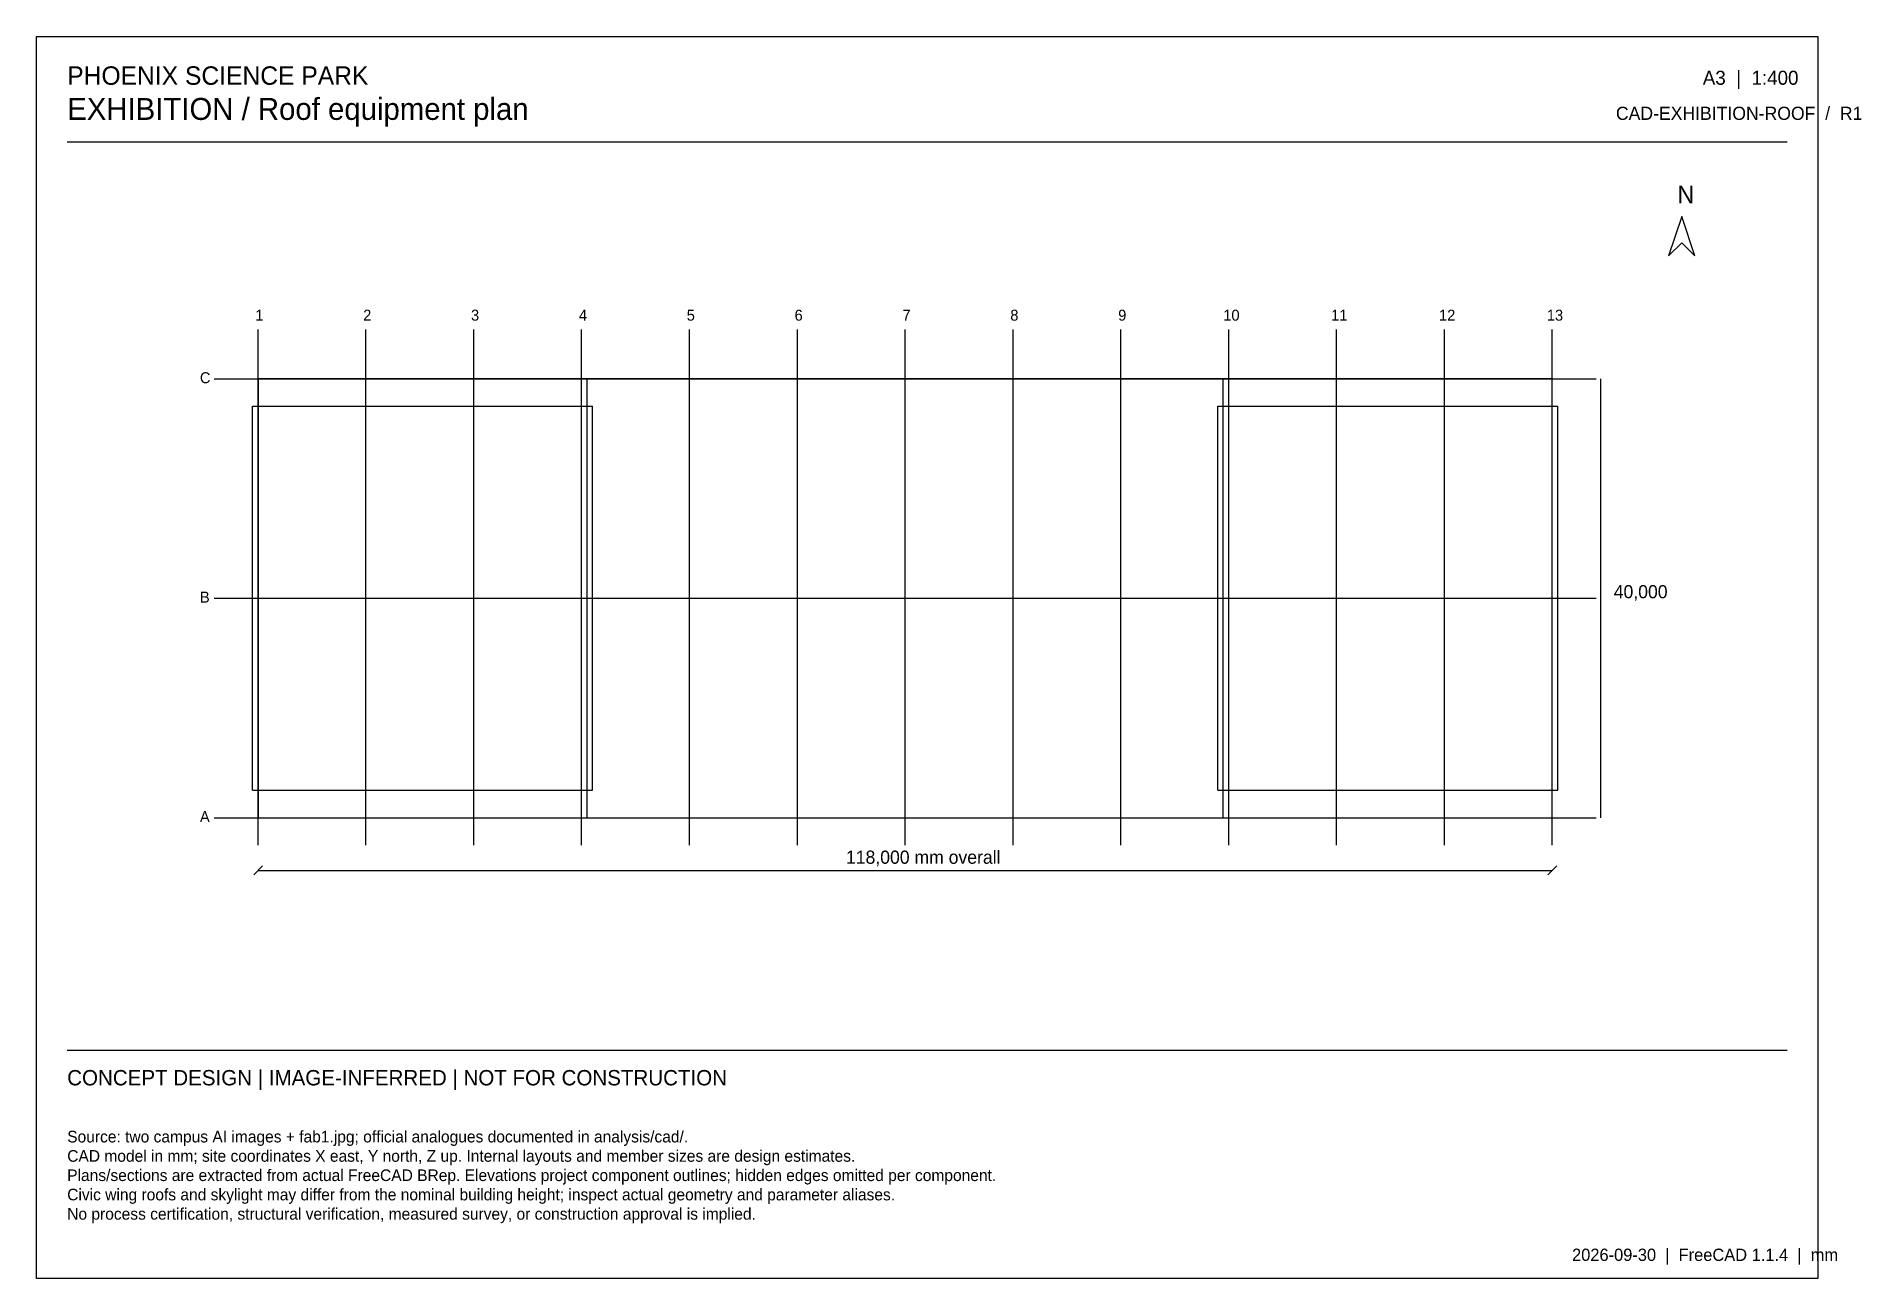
# Model space of a CAD drawing. Header units: millimetres. Extents: x 2800 to 169189, y 2800 to 116000.
import ezdxf

# ---------------------------------------------------------------- set-up
doc = ezdxf.new("R2010")
doc.units = ezdxf.units.MM

msp = doc.modelspace()

# ---------------------------------------------------------------- linework, layer by layer
at = {"layer": 'annotation'}
for p, q in [((152800, 99600), (151600, 96000)), ((154000, 96000), (152800, 99600)), ((151600, 96000), (152800, 97200)), ((152800, 97200), (154000, 96000))]:
    msp.add_line(p, q, dxfattribs=at)
at = {"layer": 'datum'}
for p, q in [((141000, 84800), (23000, 84800)), ((23000, 84800), (23000, 44800)), ((141000, 44800), (141000, 84800)), ((23000, 44800), (141000, 44800))]:
    msp.add_line(p, q, dxfattribs=at)
at = {"layer": 'dimension'}
for p, q in [((145400, 84800), (145400, 44800)), ((22600, 39600), (23400, 40400)), ((23000, 40000), (141000, 40000)), ((140600, 39600), (141400, 40400))]:
    msp.add_line(p, q, dxfattribs=at)
at = {"layer": 'frame'}
for p, q in [((2800, 116000), (165200, 116000)), ((2800, 2800), (2800, 116000)), ((165200, 116000), (165200, 2800)), ((5600, 106400), (162400, 106400)), ((5600, 23600), (162400, 23600)), ((165200, 2800), (2800, 2800))]:
    msp.add_line(p, q, dxfattribs=at)
at = {"layer": 'grid'}
for p, q in [((23000, 42300), (23000, 89300)), ((32833, 42300), (32833, 89300)), ((42667, 42300), (42667, 89300)), ((52500, 42300), (52500, 89300)), ((62333, 42300), (62333, 89300)), ((72167, 42300), (72167, 89300)), ((82000, 42300), (82000, 89300)), ((91833, 42300), (91833, 89300)), ((101667, 42300), (101667, 89300)), ((111500, 42300), (111500, 89300)), ((121333, 42300), (121333, 89300)), ((131167, 42300), (131167, 89300)), ((141000, 42300), (141000, 89300)), ((19000, 84800), (145000, 84800)), ((19000, 64800), (145000, 64800)), ((19000, 44800), (145000, 44800))]:
    msp.add_line(p, q, dxfattribs=at)
at = {"layer": 'roof'}
for p, q in [((53000, 44800), (53000, 84800)), ((53000, 84800), (111000, 84800)), ((111000, 44800), (111000, 84800)), ((22500, 47300), (22500, 82300)), ((22500, 82300), (53500, 82300)), ((53500, 47300), (53500, 82300)), ((110500, 47300), (110500, 82300)), ((110500, 82300), (141500, 82300)), ((141500, 47300), (141500, 82300)), ((22500, 47300), (53500, 47300)), ((110500, 47300), (141500, 47300)), ((53000, 44800), (111000, 44800))]:
    msp.add_line(p, q, dxfattribs=at)

# ---------------------------------------------------------------- texts
at = {"layer": 'annotation'}
for s, height, p in [('PHOENIX SCIENCE PARK', 1680, (5600, 111600)), ('A3  |  1:400', 1280, (154720, 111600)), ('EXHIBITION / Roof equipment plan', 2000, (5600, 108400)), ('CAD-EXHIBITION-ROOF  /  R1', 1200, (146800, 108400)), ('N', 1600, (152400, 100800)), ('1', 1000, (22750, 90100)), ('2', 1000, (32583, 90100)), ('3', 1000, (42417, 90100)), ('4', 1000, (52250, 90100)), ('5', 1000, (62083, 90100)), ('6', 1000, (71917, 90100)), ('7', 1000, (81750, 90100)), ('8', 1000, (91583, 90100)), ('9', 1000, (101417, 90100)), ('10', 1000, (111000, 90100)), ('11', 1000, (120833, 90100)), ('12', 1000, (130667, 90100)), ('13', 1000, (140500, 90100)), ('C', 1000, (17700, 84400)), ('B', 1000, (17700, 64400)), ('40,000', 1200, (146600, 64800)), ('A', 1000, (17700, 44400)), ('118,000 mm overall', 1200, (76600, 40600)), ('CONCEPT DESIGN | IMAGE-INFERRED | NOT FOR CONSTRUCTION', 1400, (5600, 20400)), ('Source: two campus AI images + fab1.jpg; official analogues documented in analysis/cad/.', 1060, (5600, 15200)), ('CAD model in mm; site coordinates X east, Y north, Z up. Internal layouts and member sizes are design estimates.', 1060, (5600, 13440)), ('Plans/sections are extracted from actual FreeCAD BRep. Elevations project component outlines; hidden edges omitted per component.', 1060, (5600, 11680)), ('Civic wing roofs and skylight may differ from the nominal building height; inspect actual geometry and parameter aliases.', 1060, (5600, 9920)), ('No process certification, structural verification, measured survey, or construction approval is implied.', 1060, (5600, 8160)), ('2026-09-30  |  FreeCAD 1.1.4  |  mm', 1120, (142800, 4400))]:
    msp.add_text(s, height=height, dxfattribs=at).set_placement(p)

doc.saveas('drawing.dxf')
